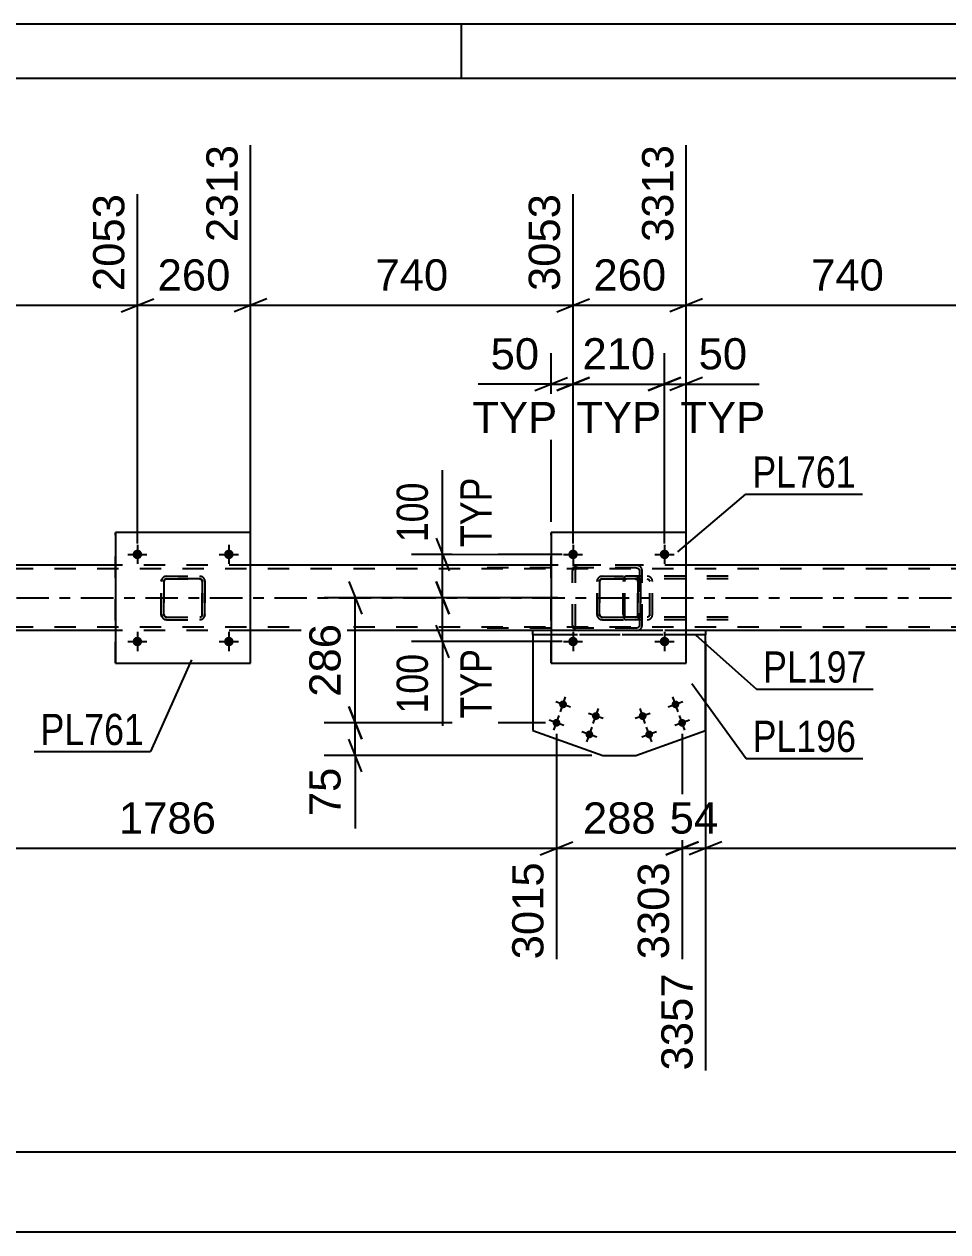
# Model space of a CAD drawing. Header units: millimetres. Extents: x -121 to 720, y -404 to 190.
# Drawn here: x 49.7 to 134.5, y 79.6 to 190.5 of the extents above; entities that cross this region are included whole.
import ezdxf

# ---------------------------------------------------------------- set-up
doc = ezdxf.new("R2010")
doc.units = ezdxf.units.MM
doc.linetypes.add('DXK_LINE_DOT2', pattern=[3.9198, 1.9599, -1.9599])
doc.linetypes.add('DXK_LINE_DOT3', pattern=[5.9187, 2.979, -0.9799, 0.9799, -0.9799])
doc.styles.add('Arial', font='ARIAL.TTF', dxfattribs={"height": 0.2})
doc.styles.add('Arial Narrow', font='ARIALN.TTF', dxfattribs={"height": 0.2})

# ---------------------------------------------------------------- blocks, each defined once
blk = doc.blocks.new('Unknown-318886794-1117')
at = {"color": 5, "linetype": 'Continuous'}
for p, q in [((719.87, 190.49), (-121.13, 190.49)), ((89.87, 185.49), (89.87, 190.49)), ((714.87, 185.49), (-116.13, 185.49))]:
    blk.add_line(p, q, dxfattribs=at)
blk = doc.blocks.new('Bolt-318886794-1844 - 1713')
at = {"linetype": 'Continuous'}
for points in [[(109.19, 127.93, -1), (109.86, 128.17, -1)], [(106.17, 126.86, -1), (106.85, 127.1, -1)], [(109.79, 126.24, -1), (110.47, 126.48, -1)], [(106.77, 125.17, -1), (107.45, 125.41, -1)]]:
    blk.add_hatch(color=1, dxfattribs=at).paths.add_polyline_path(points)
at = {"color": 1, "linetype": 'Continuous'}
for p, q in [((109.77, 127.37), (109.28, 128.73)), ((106.75, 126.31), (106.27, 127.66)), ((110.2, 128.29), (108.85, 127.81)), ((107.19, 127.22), (105.83, 126.74)), ((110.81, 126.6), (109.45, 126.12)), ((110.37, 125.68), (109.89, 127.04)), ((107.79, 125.53), (106.43, 125.05)), ((107.35, 124.61), (106.87, 125.97))]:
    blk.add_line(p, q, dxfattribs=at)
blk = doc.blocks.new('Part-318886794-1777 - 1713')
at = {"color": 2, "linetype": 'Continuous'}
for p, q in [((98.12, 143.82), (98.12, 131.82)), ((110.52, 143.82), (98.12, 143.82)), ((110.52, 131.82), (110.52, 143.82)), ((98.12, 131.82), (110.52, 131.82))]:
    blk.add_line(p, q, dxfattribs=at)
at = {"color": 7, "linetype": 'DXK_LINE_DOT2'}
for p, q in [((98.12, 131.82), (98.12, 143.82)), ((110.52, 131.82), (110.52, 143.82))]:
    blk.add_line(p, q, dxfattribs=at)
blk = doc.blocks.new('Part-318886794-1778 - 1713')
at = {"color": 7, "linetype": 'DXK_LINE_DOT2'}
for p, q in [((102.62, 139.78), (102.8, 139.82)), ((102.8, 139.82), (102.62, 139.78)), ((102.8, 139.82), (105.84, 139.82)), ((102.8, 139.82), (102.8, 139.82)), ((102.8, 139.82), (105.84, 139.82)), ((105.84, 139.82), (105.84, 139.82)), ((105.84, 139.82), (106.02, 139.78)), ((106.02, 139.78), (105.84, 139.82)), ((102.32, 139.34), (102.36, 139.52)), ((102.36, 139.52), (102.32, 139.34)), ((102.32, 136.3), (102.32, 139.34)), ((102.32, 139.34), (102.32, 139.34)), ((102.32, 136.3), (102.32, 139.34)), ((102.56, 139.34), (102.58, 139.43)), ((102.58, 139.43), (102.56, 139.34)), ((102.56, 136.3), (102.56, 139.34)), ((102.56, 139.34), (102.56, 139.34)), ((102.56, 139.34), (102.56, 136.3)), ((102.58, 139.43), (102.63, 139.51)), ((102.63, 139.51), (102.58, 139.43)), ((102.63, 139.51), (102.71, 139.56)), ((102.71, 139.56), (102.63, 139.51)), ((102.71, 139.56), (102.8, 139.58)), ((102.8, 139.58), (102.71, 139.56)), ((102.8, 139.58), (105.84, 139.58)), ((102.8, 139.58), (102.8, 139.58)), ((105.84, 139.58), (102.8, 139.58)), ((105.84, 139.58), (105.84, 139.58)), ((105.84, 139.58), (105.93, 139.56)), ((105.93, 139.56), (105.84, 139.58)), ((105.93, 139.56), (106.01, 139.51)), ((106.01, 139.51), (105.93, 139.56)), ((106.01, 139.51), (106.06, 139.43)), ((106.06, 139.43), (106.01, 139.51)), ((106.06, 139.43), (106.08, 139.34)), ((106.08, 139.34), (106.06, 139.43)), ((106.08, 136.3), (106.08, 139.34)), ((106.08, 139.34), (106.08, 139.34)), ((106.08, 139.34), (106.08, 136.3)), ((106.28, 139.52), (106.32, 139.34)), ((106.32, 139.34), (106.28, 139.52)), ((106.32, 136.3), (106.32, 139.34)), ((106.32, 139.34), (106.32, 139.34)), ((106.32, 139.34), (106.32, 136.3)), ((102.32, 136.3), (102.32, 136.3)), ((102.36, 136.11), (102.32, 136.3)), ((102.32, 136.3), (102.36, 136.11)), ((102.56, 136.3), (102.56, 136.3)), ((102.58, 136.2), (102.56, 136.3)), ((102.56, 136.3), (102.58, 136.2)), ((102.63, 136.13), (102.58, 136.2)), ((102.58, 136.2), (102.63, 136.13)), ((102.8, 135.82), (102.62, 135.85)), ((102.62, 135.85), (102.8, 135.82)), ((102.71, 136.07), (102.63, 136.13)), ((102.63, 136.13), (102.71, 136.07)), ((102.8, 136.06), (102.71, 136.07)), ((102.71, 136.07), (102.8, 136.06)), ((102.8, 136.06), (105.84, 136.06)), ((102.8, 136.06), (102.8, 136.06)), ((102.8, 136.06), (105.84, 136.06)), ((102.8, 135.82), (105.84, 135.82)), ((102.8, 135.82), (102.8, 135.82)), ((102.8, 135.82), (105.84, 135.82)), ((105.93, 136.07), (105.84, 136.06)), ((105.84, 136.06), (105.93, 136.07)), ((105.84, 136.06), (105.84, 136.06)), ((106.02, 135.85), (105.84, 135.82)), ((105.84, 135.82), (106.02, 135.85)), ((105.84, 135.82), (105.84, 135.82)), ((106.01, 136.13), (105.93, 136.07)), ((105.93, 136.07), (106.01, 136.13)), ((106.06, 136.2), (106.01, 136.13)), ((106.01, 136.13), (106.06, 136.2)), ((106.08, 136.3), (106.06, 136.2)), ((106.06, 136.2), (106.08, 136.3)), ((106.08, 136.3), (106.08, 136.3)), ((106.32, 136.3), (106.28, 136.11)), ((106.28, 136.11), (106.32, 136.3)), ((106.32, 136.3), (106.32, 136.3))]:
    blk.add_line(p, q, dxfattribs=at)
at = {"color": 7, "linetype": 'DXK_LINE_DOT3'}
blk.add_line((104.32, 137.82), (104.32, 137.82), dxfattribs=at)
at = {"color": 7, "linetype": 'DXK_LINE_DOT2'}
for centre, start, end in [((102.8, 139.34), 112.5, 157.5), ((102.8, 139.34), 112.5, 157.5), ((105.84, 139.34), 22.5, 67.5), ((105.84, 139.34), 22.5, 67.5), ((102.8, 136.3), 202.5, 247.5), ((102.8, 136.3), 202.5, 247.5), ((105.84, 136.3), 292.5, 337.5), ((105.84, 136.3), 292.5, 337.5)]:
    blk.add_arc(centre, 0.48, start, end, dxfattribs=at)
blk = doc.blocks.new('Part-318886794-1832 - 1713')
at = {"color": 7, "linetype": 'DXK_LINE_DOT2'}
for p, q in [((62.61, 139.78), (62.8, 139.82)), ((62.8, 139.82), (62.61, 139.78)), ((62.8, 139.82), (65.84, 139.82)), ((62.8, 139.82), (62.8, 139.82)), ((62.8, 139.82), (65.84, 139.82)), ((65.84, 139.82), (65.84, 139.82)), ((65.84, 139.82), (66.02, 139.78)), ((66.02, 139.78), (65.84, 139.82)), ((62.32, 139.34), (62.36, 139.52)), ((62.36, 139.52), (62.32, 139.34)), ((62.32, 136.3), (62.32, 139.34)), ((62.32, 139.34), (62.32, 139.34)), ((62.32, 136.3), (62.32, 139.34)), ((62.56, 139.34), (62.58, 139.43)), ((62.58, 139.43), (62.56, 139.34)), ((62.56, 136.3), (62.56, 139.34)), ((62.56, 139.34), (62.56, 139.34)), ((62.56, 139.34), (62.56, 136.3)), ((62.58, 139.43), (62.63, 139.51)), ((62.63, 139.51), (62.58, 139.43)), ((62.63, 139.51), (62.71, 139.56)), ((62.71, 139.56), (62.63, 139.51)), ((62.71, 139.56), (62.8, 139.58)), ((62.8, 139.58), (62.71, 139.56)), ((62.8, 139.58), (65.84, 139.58)), ((62.8, 139.58), (62.8, 139.58)), ((65.84, 139.58), (62.8, 139.58)), ((65.84, 139.58), (65.84, 139.58)), ((65.84, 139.58), (65.93, 139.56)), ((65.93, 139.56), (65.84, 139.58)), ((65.93, 139.56), (66.01, 139.51)), ((66.01, 139.51), (65.93, 139.56)), ((66.01, 139.51), (66.06, 139.43)), ((66.06, 139.43), (66.01, 139.51)), ((66.06, 139.43), (66.08, 139.34)), ((66.08, 139.34), (66.06, 139.43)), ((66.08, 136.3), (66.08, 139.34)), ((66.08, 139.34), (66.08, 139.34)), ((66.08, 139.34), (66.08, 136.3)), ((66.28, 139.52), (66.32, 139.34)), ((66.32, 139.34), (66.28, 139.52)), ((66.32, 136.3), (66.32, 139.34)), ((66.32, 139.34), (66.32, 139.34)), ((66.32, 139.34), (66.32, 136.3)), ((62.32, 136.3), (62.32, 136.3)), ((62.36, 136.11), (62.32, 136.3)), ((62.32, 136.3), (62.36, 136.11)), ((62.56, 136.3), (62.56, 136.3)), ((62.58, 136.2), (62.56, 136.3)), ((62.56, 136.3), (62.58, 136.2)), ((62.63, 136.13), (62.58, 136.2)), ((62.58, 136.2), (62.63, 136.13)), ((62.8, 135.82), (62.61, 135.85)), ((62.61, 135.85), (62.8, 135.82)), ((62.71, 136.07), (62.63, 136.13)), ((62.63, 136.13), (62.71, 136.07)), ((62.8, 136.06), (62.71, 136.07)), ((62.71, 136.07), (62.8, 136.06)), ((62.8, 136.06), (65.84, 136.06)), ((62.8, 136.06), (62.8, 136.06)), ((62.8, 136.06), (65.84, 136.06)), ((62.8, 135.82), (65.84, 135.82)), ((62.8, 135.82), (62.8, 135.82)), ((62.8, 135.82), (65.84, 135.82)), ((65.93, 136.07), (65.84, 136.06)), ((65.84, 136.06), (65.93, 136.07)), ((65.84, 136.06), (65.84, 136.06)), ((66.02, 135.85), (65.84, 135.82)), ((65.84, 135.82), (66.02, 135.85)), ((65.84, 135.82), (65.84, 135.82)), ((66.01, 136.13), (65.93, 136.07)), ((65.93, 136.07), (66.01, 136.13)), ((66.06, 136.2), (66.01, 136.13)), ((66.01, 136.13), (66.06, 136.2)), ((66.08, 136.3), (66.06, 136.2)), ((66.06, 136.2), (66.08, 136.3)), ((66.08, 136.3), (66.08, 136.3)), ((66.32, 136.3), (66.28, 136.11)), ((66.28, 136.11), (66.32, 136.3)), ((66.32, 136.3), (66.32, 136.3))]:
    blk.add_line(p, q, dxfattribs=at)
at = {"color": 7, "linetype": 'DXK_LINE_DOT3'}
blk.add_line((64.32, 137.82), (64.32, 137.82), dxfattribs=at)
at = {"color": 7, "linetype": 'DXK_LINE_DOT2'}
for centre, start, end in [((62.8, 139.34), 112.5, 157.5), ((62.8, 139.34), 112.5, 157.5), ((65.84, 139.34), 22.5, 67.5), ((65.84, 139.34), 22.5, 67.5), ((62.8, 136.3), 202.5, 247.5), ((62.8, 136.3), 202.5, 247.5), ((65.84, 136.3), 292.5, 337.5), ((65.84, 136.3), 292.5, 337.5)]:
    blk.add_arc(centre, 0.48, start, end, dxfattribs=at)
blk = doc.blocks.new('Part-318886794-1800 - 1713')
at = {"color": 2, "linetype": 'Continuous'}
for p, q in [((58.12, 140.82), (30.52, 140.82)), ((98.12, 140.82), (70.52, 140.82)), ((138.12, 140.82), (110.52, 140.82)), ((58.12, 134.82), (30.52, 134.82)), ((96.44, 134.82), (70.52, 134.82)), ((138.12, 134.82), (112.29, 134.82))]:
    blk.add_line(p, q, dxfattribs=at)
at = {"color": 7, "linetype": 'DXK_LINE_DOT2'}
for p, q in [((70.52, 140.82), (58.12, 140.82)), ((110.52, 140.82), (98.12, 140.82)), ((638.52, 140.5), (-22, 140.5)), ((638.52, 135.14), (-22, 135.14)), ((70.52, 134.82), (58.12, 134.82)), ((112.29, 134.82), (96.44, 134.82))]:
    blk.add_line(p, q, dxfattribs=at)
at = {"color": 7, "linetype": 'DXK_LINE_DOT3'}
blk.add_line((-22, 137.82), (638.52, 137.82), dxfattribs=at)
blk = doc.blocks.new('Part-318886794-1831 - 1713')
at = {"color": 2, "linetype": 'Continuous'}
for p, q in [((58.12, 143.82), (58.12, 131.82)), ((70.52, 143.82), (58.12, 143.82)), ((70.52, 131.82), (70.52, 143.82)), ((58.12, 131.82), (70.52, 131.82))]:
    blk.add_line(p, q, dxfattribs=at)
at = {"color": 7, "linetype": 'DXK_LINE_DOT2'}
for p, q in [((58.12, 131.82), (58.12, 143.82)), ((70.52, 131.82), (70.52, 143.82))]:
    blk.add_line(p, q, dxfattribs=at)
blk = doc.blocks.new('Part-318886794-1926 - 1713')
at = {"color": 2, "linetype": 'Continuous'}
for p, q in [((96.44, 134.82), (96.44, 134.82)), ((98.12, 134.82), (96.44, 134.82)), ((96.44, 134.42), (96.44, 134.82)), ((98.12, 134.42), (96.44, 134.42)), ((112.29, 134.82), (110.52, 134.82)), ((112.29, 134.42), (110.52, 134.42)), ((112.29, 134.82), (112.29, 134.82)), ((112.29, 134.82), (112.29, 134.42))]:
    blk.add_line(p, q, dxfattribs=at)
at = {"color": 7, "linetype": 'DXK_LINE_DOT2'}
for p, q in [((112.29, 134.82), (96.44, 134.82)), ((112.29, 134.42), (96.44, 134.42)), ((110.52, 134.82), (98.12, 134.82)), ((110.52, 134.42), (98.12, 134.42))]:
    blk.add_line(p, q, dxfattribs=at)
blk = doc.blocks.new('Part-318886794-1931 - 1713')
at = {"color": 2, "linetype": 'Continuous'}
for p, q in [((96.44, 134.42), (96.44, 125.64)), ((112.29, 125.64), (112.29, 134.42)), ((96.44, 125.64), (102.85, 123.37)), ((105.88, 123.37), (112.29, 125.64)), ((102.85, 123.37), (105.88, 123.37))]:
    blk.add_line(p, q, dxfattribs=at)
at = {"color": 7, "linetype": 'DXK_LINE_DOT2'}
blk.add_line((112.29, 134.42), (96.44, 134.42), dxfattribs=at)
blk = doc.blocks.new('Bolt-318886794-2141 - 1713')
at = {"linetype": 'Continuous'}
for points in [[(100.56, 141.82, -1), (99.68, 141.82, -1)], [(108.96, 141.82, -1), (108.08, 141.82, -1)]]:
    blk.add_hatch(color=1, dxfattribs=at).paths.add_polyline_path(points)
at = {"color": 1, "linetype": 'Continuous'}
for p, q in [((100.12, 142.7), (100.12, 140.94)), ((108.52, 142.7), (108.52, 140.94)), ((99.24, 141.82), (101, 141.82)), ((107.64, 141.82), (109.4, 141.82))]:
    blk.add_line(p, q, dxfattribs=at)
blk = doc.blocks.new('Part-318886794-2011 - 1713')
at = {"color": 7, "linetype": 'DXK_LINE_DOT2'}
for p, q in [((105.95, 140.82), (92.05, 140.82)), ((100.59, 140.82), (100.4, 140.78)), ((106.15, 140.78), (105.95, 140.82)), ((105.95, 140.58), (92.05, 140.58)), ((100.12, 140.52), (100.08, 140.34)), ((100.08, 135.3), (100.08, 140.34)), ((100.34, 140.34), (100.35, 140.43)), ((100.34, 135.3), (100.34, 140.34)), ((100.35, 140.43), (100.41, 140.51)), ((100.41, 140.51), (100.49, 140.56)), ((100.49, 140.56), (100.59, 140.58)), ((105.95, 140.58), (106.05, 140.56)), ((106.05, 140.56), (106.13, 140.51)), ((106.13, 140.51), (106.19, 140.43)), ((106.19, 140.43), (106.21, 140.34)), ((106.21, 140.34), (106.21, 135.3)), ((106.47, 140.34), (106.43, 140.52)), ((106.47, 135.3), (106.47, 140.34)), ((100.08, 135.3), (100.12, 135.11)), ((100.35, 135.2), (100.34, 135.3)), ((106.21, 135.3), (106.19, 135.2)), ((106.43, 135.11), (106.47, 135.3)), ((105.95, 135.06), (92.05, 135.06)), ((105.95, 134.82), (92.05, 134.82)), ((100.41, 135.13), (100.35, 135.2)), ((100.4, 134.85), (100.59, 134.82)), ((100.49, 135.07), (100.41, 135.13)), ((100.59, 135.06), (100.49, 135.07)), ((106.05, 135.07), (105.95, 135.06)), ((105.95, 134.82), (106.15, 134.85)), ((106.13, 135.13), (106.05, 135.07)), ((106.19, 135.2), (106.13, 135.13))]:
    blk.add_line(p, q, dxfattribs=at)
for centre, start, end in [((100.57, 140.32), 110.7583, 155.6801), ((105.97, 140.32), 24.3199, 69.2417), ((100.57, 135.32), 204.3199, 249.2417), ((105.97, 135.32), 290.7583, 335.6801)]:
    blk.add_arc(centre, 0.496, start, end, dxfattribs=at)
blk = doc.blocks.new('Bolt-318886794-2012 - 1713')
at = {"linetype": 'Continuous'}
for points in [[(98.86, 128.17, -1), (99.54, 127.93, -1)], [(98.26, 126.48, -1), (98.94, 126.24, -1)], [(101.88, 127.1, -1), (102.56, 126.86, -1)], [(101.28, 125.41, -1), (101.96, 125.17, -1)]]:
    blk.add_hatch(color=1, dxfattribs=at).paths.add_polyline_path(points)
at = {"color": 1, "linetype": 'Continuous'}
for p, q in [((98.96, 127.37), (99.44, 128.73)), ((99.88, 127.81), (98.53, 128.29)), ((101.98, 126.31), (102.46, 127.66)), ((99.28, 126.12), (97.92, 126.6)), ((98.36, 125.68), (98.84, 127.04)), ((102.9, 126.74), (101.54, 127.22)), ((102.3, 125.05), (100.94, 125.53)), ((101.38, 124.61), (101.86, 125.97))]:
    blk.add_line(p, q, dxfattribs=at)
blk = doc.blocks.new('Bolt-318886794-2049 - 1713')
at = {"linetype": 'Continuous'}
for points in [[(60.56, 141.82, -1), (59.68, 141.82, -1)], [(68.96, 141.82, -1), (68.08, 141.82, -1)]]:
    blk.add_hatch(color=1, dxfattribs=at).paths.add_polyline_path(points)
at = {"color": 1, "linetype": 'Continuous'}
for p, q in [((60.12, 142.7), (60.12, 140.94)), ((68.52, 142.7), (68.52, 140.94)), ((59.24, 141.82), (61, 141.82)), ((67.64, 141.82), (69.4, 141.82))]:
    blk.add_line(p, q, dxfattribs=at)
blk = doc.blocks.new('Part-318886794-2123 - 1713')
at = {"color": 7, "linetype": 'DXK_LINE_DOT2'}
for p, q in [((104.9, 139.78), (104.81, 139.68)), ((105, 139.82), (104.9, 139.78)), ((114.35, 139.82), (105, 139.82)), ((106.47, 139.58), (106.47, 139.82)), ((107.1, 139.78), (106.91, 139.82)), ((104.75, 139.52), (104.73, 139.34)), ((104.73, 136.3), (104.73, 139.34)), ((104.81, 139.68), (104.75, 139.52)), ((104.86, 139.34), (104.87, 139.43)), ((104.86, 136.3), (104.86, 139.34)), ((104.87, 139.43), (104.9, 139.51)), ((104.9, 139.51), (104.95, 139.56)), ((104.95, 139.56), (105, 139.58)), ((114.35, 139.58), (105, 139.58)), ((106.91, 139.58), (107.01, 139.56)), ((107.01, 139.56), (107.09, 139.51)), ((107.09, 139.51), (107.14, 139.43)), ((107.14, 139.43), (107.16, 139.34)), ((107.16, 136.3), (107.16, 139.34)), ((107.41, 139.34), (107.38, 139.52)), ((107.41, 136.3), (107.41, 139.34)), ((104.73, 136.3), (104.75, 136.11)), ((104.75, 136.11), (104.81, 135.96)), ((104.81, 135.96), (104.9, 135.85)), ((104.87, 136.2), (104.86, 136.3)), ((104.9, 136.13), (104.87, 136.2)), ((104.95, 136.07), (104.9, 136.13)), ((104.9, 135.85), (105, 135.82)), ((105, 136.06), (104.95, 136.07)), ((114.35, 136.06), (105, 136.06)), ((114.35, 135.82), (105, 135.82)), ((106.47, 135.82), (106.47, 136.06)), ((107.01, 136.07), (106.91, 136.06)), ((106.91, 135.82), (107.1, 135.85)), ((107.09, 136.13), (107.01, 136.07)), ((107.14, 136.2), (107.09, 136.13)), ((107.16, 136.3), (107.14, 136.2)), ((107.38, 136.11), (107.41, 136.3))]:
    blk.add_line(p, q, dxfattribs=at)
for centre, start, end in [((106.93, 139.32), 23.8951, 68.8487), ((106.93, 136.31), 291.1513, 336.1049)]:
    blk.add_arc(centre, 0.492, start, end, dxfattribs=at)
blk = doc.blocks.new('Bolt-318886794-2140 - 1713')
at = {"linetype": 'Continuous'}
for points in [[(60.56, 133.82, -1), (59.68, 133.82, -1)], [(68.96, 133.82, -1), (68.08, 133.82, -1)]]:
    blk.add_hatch(color=1, dxfattribs=at).paths.add_polyline_path(points)
at = {"color": 1, "linetype": 'Continuous'}
for p, q in [((60.12, 134.7), (60.12, 132.94)), ((68.52, 134.7), (68.52, 132.94)), ((59.24, 133.82), (61, 133.82)), ((67.64, 133.82), (69.4, 133.82))]:
    blk.add_line(p, q, dxfattribs=at)
blk = doc.blocks.new('Bolt-318886794-2142 - 1713')
at = {"linetype": 'Continuous'}
for points in [[(100.56, 133.82, -1), (99.68, 133.82, -1)], [(108.96, 133.82, -1), (108.08, 133.82, -1)]]:
    blk.add_hatch(color=1, dxfattribs=at).paths.add_polyline_path(points)
at = {"color": 1, "linetype": 'Continuous'}
for p, q in [((100.12, 134.7), (100.12, 132.94)), ((108.52, 134.7), (108.52, 132.94)), ((99.24, 133.82), (101, 133.82)), ((107.64, 133.82), (109.4, 133.82))]:
    blk.add_line(p, q, dxfattribs=at)
blk = doc.blocks.new('StraightDimension-318886794-2949 - 1713')
at = {"color": 7, "linetype": 'Continuous'}
for p, q in [((70.52, 141.82), (70.52, 179.38)), ((60.12, 142.82), (60.12, 174.88)), ((58.62, 164.09), (61.62, 165.29)), ((72.02, 165.29), (69.02, 164.09)), ((60.12, 164.69), (70.52, 164.69))]:
    blk.add_line(p, q, dxfattribs=at)
at = {"color": 0}
blk.add_wipeout([(69.25, 165.44), (69.25, 169.64), (61.38, 169.64), (61.38, 165.44)], dxfattribs=at)
at = {"color": 3, "style": 'Arial'}
blk.add_text('260', height=2.865, dxfattribs=at).set_placement((61.98, 166.04))
at = {"color": 0, "linetype": 'Continuous'}
blk.add_wipeout([(69.92, 179.98), (65.72, 179.98), (65.72, 169.89), (69.92, 169.89)], dxfattribs=at)
at = {"color": 3, "linetype": 'Continuous', "style": 'Arial'}
blk.add_text('2313', height=2.865, rotation=90.0002, dxfattribs=at).set_placement((69.32, 170.49))
blk = doc.blocks.new('StraightDimension-318886794-2930 - 1713')
at = {"color": 7, "linetype": 'Continuous'}
for p, q in [((70.52, 141.82), (70.52, 179.38)), ((100.12, 142.82), (100.12, 174.88)), ((72.02, 165.29), (69.02, 164.09)), ((98.62, 164.09), (101.62, 165.29)), ((70.52, 164.69), (100.12, 164.69))]:
    blk.add_line(p, q, dxfattribs=at)
at = {"color": 0}
blk.add_wipeout([(89.26, 165.44), (89.26, 169.64), (81.38, 169.64), (81.38, 165.44)], dxfattribs=at)
at = {"color": 3, "style": 'Arial'}
blk.add_text('740', height=2.865, dxfattribs=at).set_placement((81.98, 166.04))
at = {"color": 0, "linetype": 'Continuous'}
blk.add_wipeout([(99.52, 175.48), (95.32, 175.48), (95.32, 165.39), (99.52, 165.39)], dxfattribs=at)
at = {"color": 3, "linetype": 'Continuous', "style": 'Arial'}
blk.add_text('3053', height=2.865, rotation=90.0002, dxfattribs=at).set_placement((98.92, 165.99))
blk = doc.blocks.new('StraightDimension-318886794-2214 - 1713')
at = {"color": 7, "linetype": 'Continuous'}
for p, q in [((98.6, 125.36), (98.6, 104.65)), ((110.13, 125.36), (110.13, 104.65)), ((97.1, 114.24), (100.1, 115.44)), ((111.63, 115.44), (108.63, 114.24)), ((98.6, 114.84), (110.13, 114.84))]:
    blk.add_line(p, q, dxfattribs=at)
at = {"color": 0}
blk.add_wipeout([(108.3, 115.59), (108.3, 119.79), (100.43, 119.79), (100.43, 115.59)], dxfattribs=at)
at = {"color": 0, "linetype": 'Continuous'}
blk.add_wipeout([(109.53, 114.14), (105.33, 114.14), (105.33, 104.05), (109.53, 104.05)], dxfattribs=at)
at = {"color": 3, "style": 'Arial'}
blk.add_text('288', height=2.865, dxfattribs=at).set_placement((101.03, 116.19))
at = {"color": 3, "linetype": 'Continuous', "style": 'Arial'}
blk.add_text('3303', height=2.865, rotation=90.0002, dxfattribs=at).set_placement((108.93, 104.65))
blk = doc.blocks.new('StraightDimension-318886794-2968 - 1713')
at = {"color": 7, "linetype": 'Continuous'}
for p, q in [((30.52, 141.82), (30.52, 179.38)), ((60.12, 142.82), (60.12, 174.88)), ((32.02, 165.29), (29.02, 164.09)), ((58.62, 164.09), (61.62, 165.29)), ((30.52, 164.69), (60.12, 164.69))]:
    blk.add_line(p, q, dxfattribs=at)
at = {"color": 0}
blk.add_wipeout([(49.25, 165.44), (49.25, 169.64), (41.38, 169.64), (41.38, 165.44)], dxfattribs=at)
at = {"color": 3, "style": 'Arial'}
blk.add_text('740', height=2.865, dxfattribs=at).set_placement((41.98, 166.04))
at = {"color": 0, "linetype": 'Continuous'}
blk.add_wipeout([(59.52, 175.48), (55.32, 175.48), (55.32, 165.39), (59.52, 165.39)], dxfattribs=at)
at = {"color": 3, "linetype": 'Continuous', "style": 'Arial'}
blk.add_text('2053', height=2.865, rotation=90.0002, dxfattribs=at).set_placement((58.92, 165.99))
blk = doc.blocks.new('StraightDimension-318886794-2461 - 1713')
at = {"color": 7, "linetype": 'Continuous'}
blk.add_line((-22, 86.98), (650.62, 86.98), dxfattribs=at)
blk = doc.blocks.new('StraightDimension-318886794-2911 - 1713')
at = {"color": 7, "linetype": 'Continuous'}
for p, q in [((110.52, 141.82), (110.52, 179.38)), ((100.12, 142.82), (100.12, 174.88)), ((98.62, 164.09), (101.62, 165.29)), ((112.02, 165.29), (109.02, 164.09)), ((100.12, 164.69), (110.52, 164.69))]:
    blk.add_line(p, q, dxfattribs=at)
at = {"color": 0}
blk.add_wipeout([(109.26, 165.44), (109.26, 169.64), (101.39, 169.64), (101.39, 165.44)], dxfattribs=at)
at = {"color": 3, "style": 'Arial'}
blk.add_text('260', height=2.865, dxfattribs=at).set_placement((101.99, 166.04))
at = {"color": 0, "linetype": 'Continuous'}
blk.add_wipeout([(109.92, 179.98), (105.72, 179.98), (105.72, 169.89), (109.92, 169.89)], dxfattribs=at)
at = {"color": 3, "linetype": 'Continuous', "style": 'Arial'}
blk.add_text('3313', height=2.865, rotation=90.0002, dxfattribs=at).set_placement((109.32, 170.49))
blk = doc.blocks.new('StraightDimension-318886794-2316 - 1713')
at = {"color": 7, "linetype": 'Continuous'}
for p, q in [((112.29, 133.82), (112.29, 94.45)), ((110.13, 125.36), (110.13, 104.65)), ((108.63, 114.24), (111.63, 115.44)), ((113.79, 115.44), (110.79, 114.24)), ((110.13, 114.84), (112.29, 114.84))]:
    blk.add_line(p, q, dxfattribs=at)
at = {"color": 0, "linetype": 'Continuous'}
blk.add_wipeout([(111.69, 103.94), (107.49, 103.94), (107.49, 93.85), (111.69, 93.85)], dxfattribs=at)
at = {"color": 3, "linetype": 'Continuous', "style": 'Arial'}
blk.add_text('3357', height=2.865, rotation=90.0002, dxfattribs=at).set_placement((111.09, 94.45))
at = {"color": 0}
blk.add_wipeout([(114.03, 115.59), (114.03, 119.79), (108.39, 119.79), (108.39, 115.59)], dxfattribs=at)
at = {"color": 3, "style": 'Arial'}
blk.add_text('54', height=2.865, dxfattribs=at).set_placement((108.99, 116.19))
blk = doc.blocks.new('StraightDimension-318886794-2223 - 1713')
at = {"color": 7, "linetype": 'Continuous'}
for p, q in [((112.29, 133.82), (112.29, 94.45)), ((183.74, 125.36), (183.74, 104.65)), ((113.79, 115.44), (110.79, 114.24)), ((182.24, 114.24), (185.24, 115.44)), ((112.29, 114.84), (183.74, 114.84))]:
    blk.add_line(p, q, dxfattribs=at)
at = {"color": 0}
blk.add_wipeout([(153.06, 115.59), (153.06, 119.79), (142.97, 119.79), (142.97, 115.59)], dxfattribs=at)
at = {"color": 3, "style": 'Arial'}
blk.add_text('1786', height=2.865, dxfattribs=at).set_placement((143.57, 116.19))
at = {"color": 0, "linetype": 'Continuous'}
blk.add_wipeout([(183.14, 114.14), (178.94, 114.14), (178.94, 104.05), (183.14, 104.05)], dxfattribs=at)
at = {"color": 3, "linetype": 'Continuous', "style": 'Arial'}
blk.add_text('5143', height=2.865, rotation=90.0002, dxfattribs=at).set_placement((182.54, 104.65))
blk = doc.blocks.new('StraightDimension-318886794-2304 - 1713')
at = {"color": 7, "linetype": 'Continuous'}
for p, q in [((27.16, 130.82), (27.16, 94.45)), ((98.6, 125.36), (98.6, 104.65)), ((28.66, 115.44), (25.66, 114.24)), ((97.1, 114.24), (100.1, 115.44)), ((27.16, 114.84), (98.6, 114.84))]:
    blk.add_line(p, q, dxfattribs=at)
at = {"color": 0}
blk.add_wipeout([(67.93, 115.59), (67.93, 119.79), (57.83, 119.79), (57.83, 115.59)], dxfattribs=at)
at = {"color": 3, "style": 'Arial'}
blk.add_text('1786', height=2.865, dxfattribs=at).set_placement((58.43, 116.19))
at = {"color": 0, "linetype": 'Continuous'}
blk.add_wipeout([(98, 114.14), (93.8, 114.14), (93.8, 104.05), (98, 104.05)], dxfattribs=at)
at = {"color": 3, "linetype": 'Continuous', "style": 'Arial'}
blk.add_text('3015', height=2.865, rotation=90.0002, dxfattribs=at).set_placement((97.4, 104.65))
blk = doc.blocks.new('StraightDimension-318886794-2391 - 1713')
at = {"color": 7, "linetype": 'Continuous'}
for p, q in [((100.12, 142.82), (100.12, 160.3)), ((108.52, 142.82), (108.52, 160.3)), ((98.62, 156.85), (101.62, 158.05)), ((100.12, 157.45), (108.52, 157.45)), ((110.02, 158.05), (107.02, 156.85))]:
    blk.add_line(p, q, dxfattribs=at)
at = {"color": 0}
blk.add_wipeout([(108.26, 158.2), (108.26, 162.4), (100.39, 162.4), (100.39, 158.2)], dxfattribs=at)
at = {"color": 0, "linetype": 'Continuous'}
blk.add_wipeout([(108.81, 152.35), (108.81, 156.55), (99.83, 156.55), (99.83, 152.35)], dxfattribs=at)
at = {"color": 3, "style": 'Arial'}
blk.add_text('210', height=2.865, dxfattribs=at).set_placement((100.99, 158.8))
at = {"color": 3, "linetype": 'Continuous', "style": 'Arial'}
blk.add_text('TYP', height=2.865, dxfattribs=at).set_placement((100.43, 152.95))
blk = doc.blocks.new('StraightDimension-318886794-2407 - 1713')
at = {"color": 7, "linetype": 'Continuous'}
for p, q in [((108.52, 142.82), (108.52, 160.3)), ((110.52, 144.82), (110.52, 160.3)), ((107.02, 156.85), (110.02, 158.05)), ((108.52, 157.45), (110.52, 157.45)), ((112.02, 158.05), (109.02, 156.85)), ((110.52, 157.45), (117.22, 157.45)), ((110.52, 157.45), (117.22, 157.45))]:
    blk.add_line(p, q, dxfattribs=at)
at = {"color": 0}
blk.add_wipeout([(116.69, 158.2), (116.69, 162.4), (111.05, 162.4), (111.05, 158.2)], dxfattribs=at)
at = {"color": 0, "linetype": 'Continuous'}
blk.add_wipeout([(118.36, 152.35), (118.36, 156.55), (109.38, 156.55), (109.38, 152.35)], dxfattribs=at)
at = {"color": 3, "style": 'Arial'}
blk.add_text('50', height=2.865, dxfattribs=at).set_placement((111.65, 158.8))
at = {"color": 3, "linetype": 'Continuous', "style": 'Arial'}
blk.add_text('TYP', height=2.865, dxfattribs=at).set_placement((109.98, 152.95))
blk = doc.blocks.new('StraightDimension-318886794-2420 - 1713')
at = {"color": 7, "linetype": 'Continuous'}
for p, q in [((98.12, 144.82), (98.12, 160.3)), ((100.12, 142.82), (100.12, 160.3)), ((98.12, 157.45), (91.42, 157.45)), ((98.12, 157.45), (91.42, 157.45)), ((96.62, 156.85), (99.62, 158.05)), ((98.12, 157.45), (100.12, 157.45)), ((101.62, 158.05), (98.62, 156.85))]:
    blk.add_line(p, q, dxfattribs=at)
at = {"color": 0}
blk.add_wipeout([(97.6, 158.2), (97.6, 162.4), (91.95, 162.4), (91.95, 158.2)], dxfattribs=at)
at = {"color": 0, "linetype": 'Continuous'}
blk.add_wipeout([(99.26, 152.35), (99.26, 156.55), (90.28, 156.55), (90.28, 152.35)], dxfattribs=at)
at = {"color": 3, "style": 'Arial'}
blk.add_text('50', height=2.865, dxfattribs=at).set_placement((92.55, 158.8))
at = {"color": 3, "linetype": 'Continuous', "style": 'Arial'}
blk.add_text('TYP', height=2.865, dxfattribs=at).set_placement((90.88, 152.95))
blk = doc.blocks.new('StraightDimension-318886794-2434 - 1713')
at = {"color": 7, "linetype": 'Continuous'}
blk.add_line((-22.8, 79.63), (651.42, 79.63), dxfattribs=at)
blk = doc.blocks.new('StraightDimension-318886794-2683 - 1713')
at = {"color": 7, "linetype": 'Continuous'}
for p, q in [((79.52, 127.86), (80.72, 124.86)), ((97.6, 126.36), (77.27, 126.36)), ((80.12, 123.37), (80.12, 126.36)), ((80.72, 121.87), (79.52, 124.87)), ((101.85, 123.37), (77.27, 123.37)), ((80.12, 123.37), (80.12, 116.67)), ((80.12, 123.37), (80.12, 116.67))]:
    blk.add_line(p, q, dxfattribs=at)
at = {"color": 0}
blk.add_wipeout([(79.37, 122.84), (75.17, 122.84), (75.17, 117.19), (79.37, 117.19)], dxfattribs=at)
at = {"color": 3, "style": 'Arial'}
blk.add_text('75', height=2.865, rotation=90.0002, dxfattribs=at).set_placement((78.77, 117.79))
blk = doc.blocks.new('StraightDimension-318886794-2693 - 1713')
at = {"color": 7, "linetype": 'Continuous'}
for p, q in [((79.52, 139.32), (80.72, 136.32)), ((98.16, 137.82), (77.27, 137.82)), ((80.12, 126.36), (80.12, 137.82)), ((80.72, 124.86), (79.52, 127.86)), ((97.6, 126.36), (77.27, 126.36))]:
    blk.add_line(p, q, dxfattribs=at)
at = {"color": 0}
blk.add_wipeout([(79.37, 136.02), (75.17, 136.02), (75.17, 128.15), (79.37, 128.15)], dxfattribs=at)
at = {"color": 3, "style": 'Arial'}
blk.add_text('286', height=2.865, rotation=90.0002, dxfattribs=at).set_placement((78.77, 128.75))
blk = doc.blocks.new('StraightDimension-318886794-2892 - 1713')
at = {"color": 7, "linetype": 'Continuous'}
for p, q in [((110.52, 141.82), (110.52, 179.38)), ((140.12, 142.82), (140.12, 174.88)), ((112.02, 165.29), (109.02, 164.09)), ((138.62, 164.09), (141.62, 165.29)), ((110.52, 164.69), (140.12, 164.69))]:
    blk.add_line(p, q, dxfattribs=at)
at = {"color": 0}
blk.add_wipeout([(129.26, 165.44), (129.26, 169.64), (121.38, 169.64), (121.38, 165.44)], dxfattribs=at)
at = {"color": 3, "style": 'Arial'}
blk.add_text('740', height=2.865, dxfattribs=at).set_placement((121.98, 166.04))
at = {"color": 0, "linetype": 'Continuous'}
blk.add_wipeout([(139.52, 175.48), (135.32, 175.48), (135.32, 165.39), (139.52, 165.39)], dxfattribs=at)
at = {"color": 3, "linetype": 'Continuous', "style": 'Arial'}
blk.add_text('4053', height=2.865, rotation=90.0002, dxfattribs=at).set_placement((138.92, 165.99))
blk = doc.blocks.new('StraightDimension-318886794-3381 - 1713')
at = {"color": 7, "linetype": 'Continuous'}
for p, q in [((87.54, 139.32), (88.74, 136.32)), ((98.72, 137.82), (85.29, 137.82)), ((88.14, 133.82), (88.14, 137.82)), ((88.74, 132.32), (87.54, 135.32)), ((99.12, 133.82), (85.29, 133.82)), ((88.14, 133.82), (88.14, 126.08)), ((88.14, 133.82), (88.14, 126.08))]:
    blk.add_line(p, q, dxfattribs=at)
at = {"color": 0}
blk.add_wipeout([(87.39, 133.29), (83.19, 133.29), (83.19, 126.61), (87.39, 126.61)], dxfattribs=at)
at = {"color": 0, "linetype": 'Continuous'}
blk.add_wipeout([(93.24, 133.74), (89.04, 133.74), (89.04, 126.15), (93.24, 126.15)], dxfattribs=at)
at = {"color": 3, "style": 'Arial Narrow'}
blk.add_text('100', height=2.863, rotation=90.0002, dxfattribs=at).set_placement((86.79, 127.21))
at = {"color": 3, "linetype": 'Continuous', "style": 'Arial Narrow'}
blk.add_text('TYP', height=2.863, rotation=90.0002, dxfattribs=at).set_placement((92.64, 126.75))
blk = doc.blocks.new('StraightDimension-318886794-3404 - 1713')
at = {"color": 7, "linetype": 'Continuous'}
for p, q in [((88.14, 141.82), (88.14, 149.55)), ((88.14, 141.82), (88.14, 149.55)), ((87.54, 143.32), (88.74, 140.32)), ((99.12, 141.82), (85.29, 141.82)), ((88.14, 137.82), (88.14, 141.82)), ((88.74, 136.32), (87.54, 139.32)), ((98.72, 137.82), (85.29, 137.82))]:
    blk.add_line(p, q, dxfattribs=at)
at = {"color": 0}
blk.add_wipeout([(87.39, 149.03), (83.19, 149.03), (83.19, 142.34), (87.39, 142.34)], dxfattribs=at)
at = {"color": 0, "linetype": 'Continuous'}
blk.add_wipeout([(93.24, 149.48), (89.04, 149.48), (89.04, 141.89), (93.24, 141.89)], dxfattribs=at)
at = {"color": 3, "linetype": 'Continuous', "style": 'Arial Narrow'}
blk.add_text('TYP', height=2.863, rotation=90.0002, dxfattribs=at).set_placement((92.64, 142.49))
at = {"color": 3, "style": 'Arial Narrow'}
blk.add_text('100', height=2.863, rotation=90.0002, dxfattribs=at).set_placement((86.79, 142.94))
blk = doc.blocks.new('Mark-318886794-1827 - 1713')
at = {"color": 30, "linetype": 'Continuous'}
for p in [(65.08, 132.13), (50.63, 123.72)]:
    blk.add_line(p, (61.33, 123.72), dxfattribs=at)
at = {"color": 0}
blk.add_wipeout([(60.73, 124.32), (60.73, 127.32), (51.23, 127.32), (51.23, 124.32)], dxfattribs=at)
blk.add_wipeout([(60.73, 124.32), (60.73, 127.32), (51.23, 127.32), (51.23, 124.32)], dxfattribs=at)
at = {"color": 3, "style": 'Arial Narrow'}
blk.add_text('PL761', height=2.863, dxfattribs=at).set_placement((51.23, 124.32))
blk = doc.blocks.new('Mark-318886794-1773 - 1713')
at = {"color": 30, "linetype": 'Continuous'}
for p, q in [((109.73, 142.05), (115.98, 147.35)), ((115.98, 147.35), (126.68, 147.35))]:
    blk.add_line(p, q, dxfattribs=at)
at = {"color": 0}
blk.add_wipeout([(126.08, 147.95), (126.08, 150.95), (116.58, 150.95), (116.58, 147.95)], dxfattribs=at)
blk.add_wipeout([(126.08, 147.95), (126.08, 150.95), (116.58, 150.95), (116.58, 147.95)], dxfattribs=at)
at = {"color": 3, "style": 'Arial Narrow'}
blk.add_text('PL761', height=2.863, dxfattribs=at).set_placement((116.58, 147.95))
blk = doc.blocks.new('Mark-318886794-1922 - 1713')
at = {"color": 30, "linetype": 'Continuous'}
for p, q in [((111.36, 134.42), (116.97, 129.45)), ((116.97, 129.45), (127.67, 129.45))]:
    blk.add_line(p, q, dxfattribs=at)
at = {"color": 0}
blk.add_wipeout([(127.07, 130.05), (127.07, 133.05), (117.57, 133.05), (117.57, 130.05)], dxfattribs=at)
blk.add_wipeout([(127.07, 130.05), (127.07, 133.05), (117.57, 133.05), (117.57, 130.05)], dxfattribs=at)
at = {"color": 3, "style": 'Arial Narrow'}
blk.add_text('PL197', height=2.863, dxfattribs=at).set_placement((117.57, 130.05))
blk = doc.blocks.new('Mark-318886794-1927 - 1713')
at = {"color": 30, "linetype": 'Continuous'}
for p, q in [((111.04, 129.96), (116.01, 123.09)), ((116.01, 123.09), (126.71, 123.09))]:
    blk.add_line(p, q, dxfattribs=at)
at = {"color": 0}
blk.add_wipeout([(126.11, 123.69), (126.11, 126.69), (116.61, 126.69), (116.61, 123.69)], dxfattribs=at)
blk.add_wipeout([(126.11, 123.69), (126.11, 126.69), (116.61, 126.69), (116.61, 123.69)], dxfattribs=at)
at = {"color": 3, "style": 'Arial Narrow'}
blk.add_text('PL196', height=2.863, dxfattribs=at).set_placement((116.61, 123.69))

msp = doc.modelspace()

# ---------------------------------------------------------------- block references
for name in ['Unknown-318886794-1117', 'Part-318886794-1831 - 1713', 'Part-318886794-1777 - 1713', 'Bolt-318886794-2049 - 1713', 'Bolt-318886794-2141 - 1713', 'Part-318886794-1800 - 1713', 'Part-318886794-2011 - 1713', 'Part-318886794-1832 - 1713', 'Part-318886794-1778 - 1713', 'Part-318886794-2123 - 1713', 'Bolt-318886794-2140 - 1713', 'Part-318886794-1926 - 1713', 'Part-318886794-1931 - 1713', 'Bolt-318886794-2142 - 1713', 'Bolt-318886794-2012 - 1713', 'Bolt-318886794-1844 - 1713']:
    msp.add_blockref(name, (0, 0))

# ---------------------------------------------------------------- next in the draw order: block references
for name in ['StraightDimension-318886794-2949 - 1713', 'StraightDimension-318886794-2214 - 1713']:
    msp.add_blockref(name, (0, 0))

# ---------------------------------------------------------------- next in the draw order: block references
for name in ['StraightDimension-318886794-2968 - 1713', 'StraightDimension-318886794-2930 - 1713', 'StraightDimension-318886794-2461 - 1713']:
    msp.add_blockref(name, (0, 0))

# ---------------------------------------------------------------- next in the draw order: block references
for name in ['StraightDimension-318886794-2911 - 1713', 'StraightDimension-318886794-2316 - 1713', 'StraightDimension-318886794-2304 - 1713']:
    msp.add_blockref(name, (0, 0))

# ---------------------------------------------------------------- next in the draw order: block references
for name in ['StraightDimension-318886794-2391 - 1713', 'StraightDimension-318886794-2223 - 1713']:
    msp.add_blockref(name, (0, 0))

# ---------------------------------------------------------------- next in the draw order: block references
for name in ['StraightDimension-318886794-2420 - 1713', 'StraightDimension-318886794-2407 - 1713', 'StraightDimension-318886794-2434 - 1713']:
    msp.add_blockref(name, (0, 0))

# ---------------------------------------------------------------- next in the draw order: block references
for name in ['StraightDimension-318886794-2892 - 1713', 'Mark-318886794-1922 - 1713', 'Mark-318886794-1827 - 1713', 'StraightDimension-318886794-2683 - 1713']:
    msp.add_blockref(name, (0, 0))

# ---------------------------------------------------------------- next in the draw order: block references
for name in ['Mark-318886794-1773 - 1713', 'StraightDimension-318886794-2693 - 1713', 'Mark-318886794-1927 - 1713']:
    msp.add_blockref(name, (0, 0))

# ---------------------------------------------------------------- next in the draw order: block references
msp.add_blockref('StraightDimension-318886794-3381 - 1713', (0, 0))

# ---------------------------------------------------------------- next in the draw order: block references
msp.add_blockref('StraightDimension-318886794-3404 - 1713', (0, 0))

doc.saveas('drawing.dxf')
